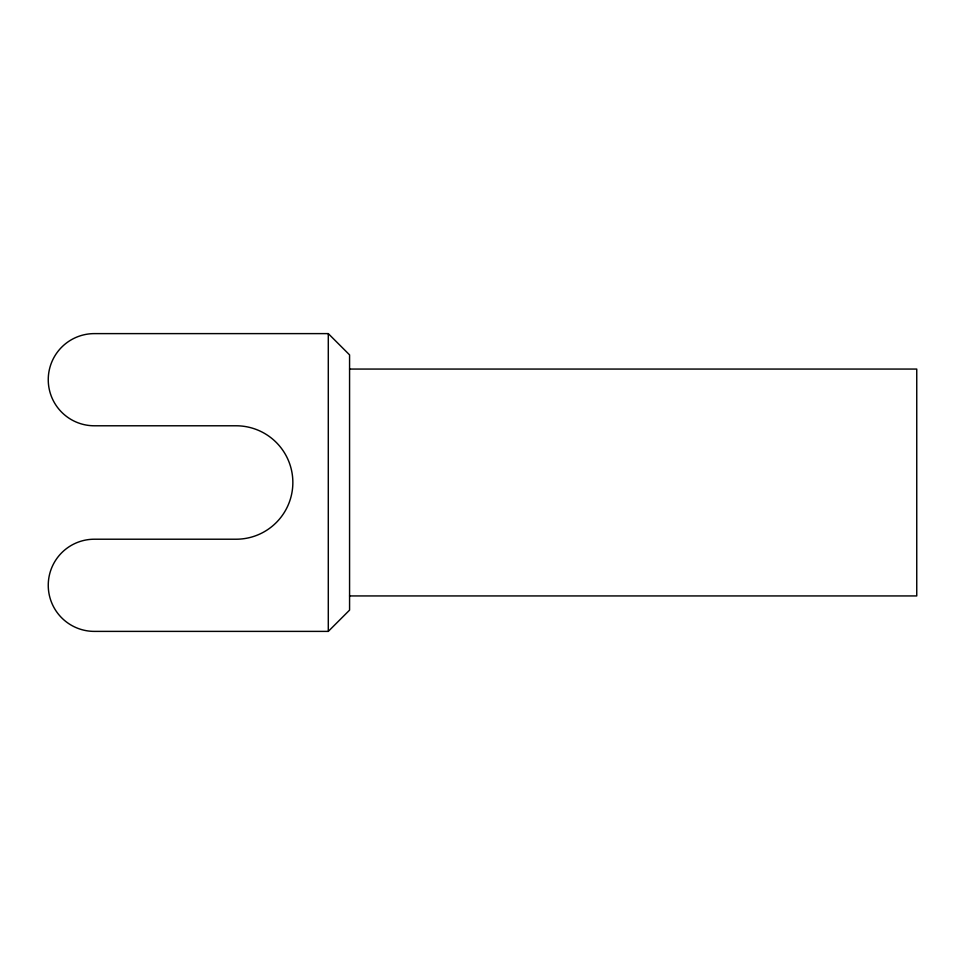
<?xml version="1.0" encoding="UTF-8"?>
<svg xmlns="http://www.w3.org/2000/svg" width="965" height="965" viewBox="0 0 965 965"><rect width="100%" height="100%" fill="white"/><g stroke="black" fill="none" stroke-linecap="round" stroke-linejoin="round"><path stroke-width="1.45" d="M328.293 631.387L349.571 610.121L349.571 354.879L328.293 333.613L94.329 333.613A46.079 46.079 0 0 0 48.25 379.703A46.079 46.079 0 0 0 94.329 425.782L236.136 425.782A56.718 56.718 0 0 1 292.853 482.5A56.718 56.718 0 0 1 236.136 539.218L94.329 539.218A46.079 46.079 0 0 0 48.25 585.297A46.079 46.079 0 0 0 94.329 631.387L328.293 631.387L328.293 333.613M349.571 369.064L916.75 369.064L916.75 595.936L349.571 595.936"/></g></svg>
